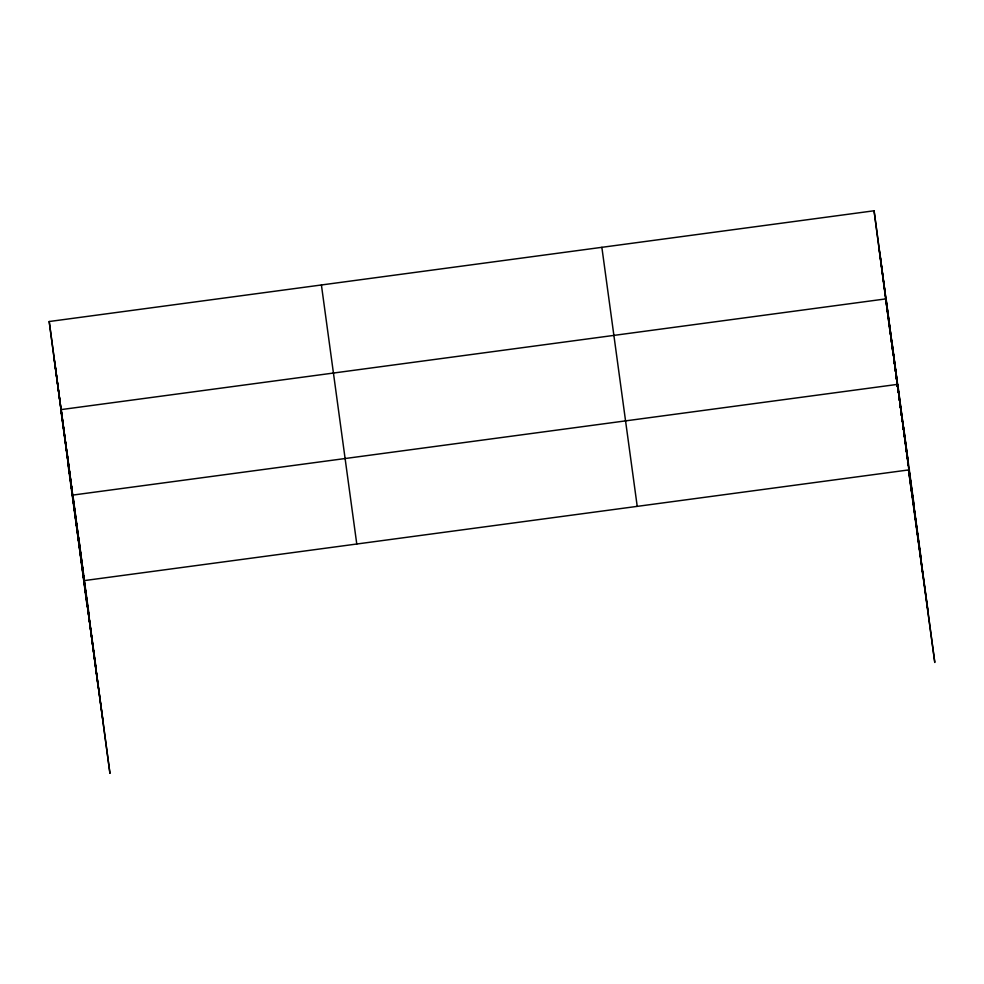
<?xml version="1.0" encoding="UTF-8"?>
<svg xmlns="http://www.w3.org/2000/svg" width="984" height="984" viewBox="0 0 984 984"><rect width="100%" height="100%" fill="white"/><g stroke="black" fill="none" stroke-linecap="round" stroke-linejoin="round"><path stroke-width="1.48" d="M49.2 321.522L109.925 773.227L49.2 321.522L874.075 210.773L934.8 662.478L908.564 470.254M84.562 580.56L909.437 469.823M878.81 246.713L890.827 334.781L886.104 298.853L61.217 409.59L86.592 602.257M914.173 505.751L891.037 336.257L893.632 356.085M885.612 298.435L886.658 306.024M887.064 309.062L887.691 313.613M888.724 321.214L888.109 316.651L888.626 321.276M889.142 324.253L890.594 334.88M891 337.918L891.627 342.469M892.045 345.507L892.66 350.058M893.078 353.096L893.497 356.134M893.903 359.172L895.563 371.325M895.981 374.363L896.596 378.914M897.014 381.952L897.642 386.503L894.038 359.123M897.839 387.979L898.441 392.407M898.847 395.347L899.45 399.775M899.856 402.714L900.458 407.142M900.852 410.082L901.467 414.51M901.861 417.462L902.463 421.878M902.869 424.83L903.472 429.245M903.878 432.197L904.481 436.613M904.886 439.565L908.306 464.62M908.699 467.572L920.975 557.473M893.878 360.833L894.284 363.871M894.911 368.422L895.329 371.46M896.362 379.049L895.944 376.011L896.239 379.098M896.99 383.612L897.396 386.651M897.814 389.676L898.232 392.714M898.847 397.278L899.265 400.316M899.88 404.867L900.298 407.905M900.926 412.456L901.332 415.494M901.75 418.532L902.168 421.57L901.848 418.483M902.783 426.121L903.201 429.159M905.858 448.63L906.264 451.582M906.67 454.534L907.064 457.474M907.666 461.902L908.072 464.854M908.675 469.27L927.986 610.756M601.864 247.328L637.226 506.366M321.411 284.979L356.774 544.017M53.935 357.463L89.286 616.501M60.737 409.172L96.1 668.21M67.761 462.468L103.111 721.506M903.607 427.081L908.33 463.009M908.306 464.387L897.765 384.338L72.89 495.075L98.252 687.742M908.712 467.425L923.127 576.993M891.934 341.596L896.658 377.524M897.839 388.028L898.441 392.591M898.847 395.642L899.438 400.205M899.843 403.256L900.446 407.819M900.84 410.869L901.442 415.433M902.845 426.097L903.25 429.135M906.658 455.002L907.051 458.052M907.654 462.615L908.06 465.653M908.663 470.217L911.467 491.508M880.09 254.819L884.813 290.747M874.075 210.773L881.812 269.53M882.217 272.568L883.816 284.745M884.21 287.783L886.621 306.049M887.014 309.087L887.617 313.662M889.019 324.314L889.622 328.877M890.028 331.928L890.422 334.978M891.024 339.541L891.43 342.58M892.033 347.155L892.426 350.193M896.842 383.662L897.236 386.712M78.72 537.817L83.455 573.758M67.06 452.332L71.783 488.273M55.215 365.556L59.938 401.497M904.234 436.761L903.829 433.723L904.247 436.748"/></g></svg>
